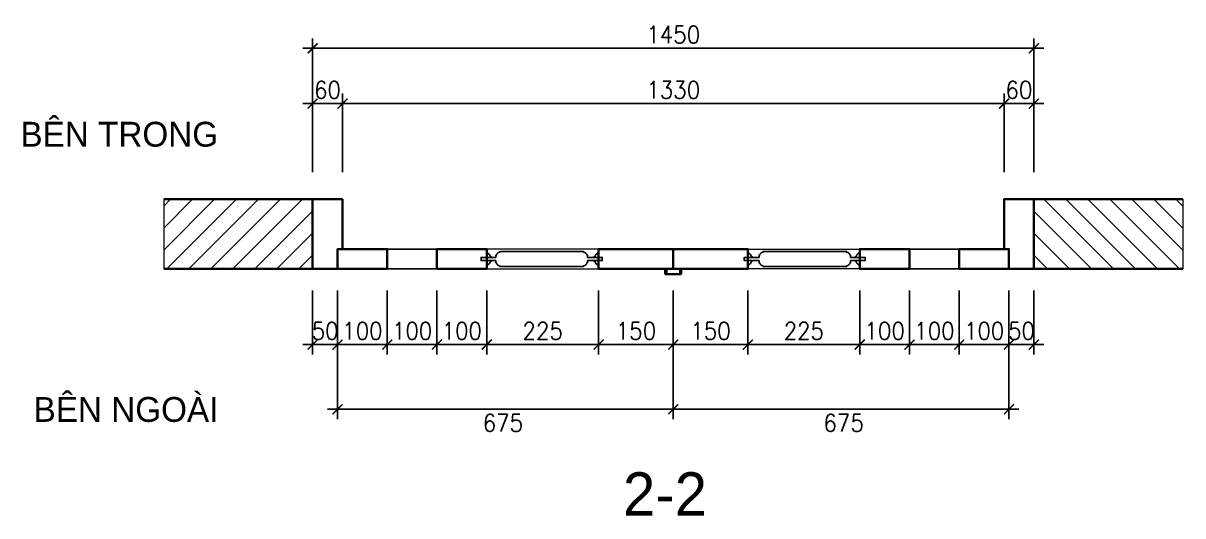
# Model space of a CAD drawing. Header units: millimetres. Extents: x -529782 to -142003, y -492574 to -273331.
# Drawn here: x -198954 to -196622, y -428107 to -427116 of the extents above; entities that cross this region are included whole.
import ezdxf
from ezdxf.enums import TextEntityAlignment as Align

# ---------------------------------------------------------------- set-up
doc = ezdxf.new("R2010")
doc.units = ezdxf.units.MM
doc.header["$LTSCALE"] = 500
doc.header["$MEASUREMENT"] = 0
doc.header["$PDMODE"] = 3
doc.layers.get('0').update_dxf_attribs({"linetype": 'CONTINUOUS', "lineweight": 13})
doc.layers.get('Defpoints').update_dxf_attribs({"color": 255, "linetype": 'CONTINUOUS', "lineweight": 13})
for name, color, linetype, lineweight in [('1.cat 30', 30, 'CONTINUOUS', 35), ('9.text \xad white', 7, 'CONTINUOUS', 15), ('CA.dim 08', 251, 'CONTINUOUS', 13)]:
    doc.layers.add(name, color=color, linetype=linetype, lineweight=lineweight)
for name, color, linetype in [('catgo', 4, 'CONTINUOUS'), ('HATCH', 150, 'CONTINUOUS'), ('THAY', 7, 'CONTINUOUS')]:
    doc.layers.add(name, color=color, linetype=linetype)
doc.styles.add('CA.JSC1', font='')
doc.styles.get("Standard").update_dxf_attribs({"font": 'txt.shx', "width": 0.9})
doc.styles.get('CA.JSC1').set_extended_font_data('.VnAvantH')
doc.dimstyles.new('CA 20', dxfattribs={"dimscale": 0, "dimtxt": 35, "dimasz": 20, "dimexe": 20, "dimexo": 0, "dimgap": 10, "dimtad": 1, "dimdec": 0, "dimzin": 0, "dimdsep": 46, "dimtxsty": 'Standard', "dimblk": 'ARCHTICK', "dimcen": 0.09, "dimdle": 20, "dimclrd": 256, "dimclre": 256, "dimclrt": 7, "dimadec": 0, "dimazin": 0, "dimtfac": 1, "dimtdec": 0, "dimtix": 1, "dimtmove": 2, "dimatfit": 3, "dimldrblk": 'DOT', "dimfxl": 1, "dimtolj": 1, "dimtzin": 0, "dimarcsym": 0})

# ---------------------------------------------------------------- blocks, each defined once
blk = doc.blocks.new('_ArchTick')
at = {"color": 1, "linetype": 'ByBlock', "const_width": 0.15}
blk.add_lwpolyline([(-0.5, -0.5), (0.5, 0.5)], dxfattribs=at)
blk = doc.blocks.new('*D1584')
at = {"layer": 'CA.dim 08', "lineweight": -2, "transparency": 16777216}
for p, q in [((-198371.7, -427415.9), (-198371.7, -427258)), ((-198311.7, -427415.9), (-198311.7, -427258)), ((-198371.7, -427278), (-198391.7, -427278)), ((-198371.7, -427278), (-198311.7, -427278)), ((-198311.7, -427278), (-198291.7, -427278))]:
    blk.add_line(p, q, dxfattribs=at)
at = {"layer": 'Defpoints', "color": 0, "transparency": 16777216}
for p in [(-198311.7, -427278), (-198371.7, -427415.9), (-198311.7, -427415.9)]:
    blk.add_point(p, dxfattribs=at)
at = {"layer": 'CA.dim 08', "lineweight": -2, "transparency": 16777216, "xscale": 20, "yscale": 20, "zscale": 20}
blk.add_blockref('_ArchTick', (-198371.7, -427278), dxfattribs=at)
at = {"layer": 'CA.dim 08', "lineweight": -2, "transparency": 16777216, "xscale": 20, "yscale": 20, "zscale": 20, "rotation": 180}
blk.add_blockref('_ArchTick', (-198311.7, -427278), dxfattribs=at)
at = {"layer": 'CA.dim 08', "color": 7, "transparency": 16777216, "insert": (-198341.7, -427250.5), "char_height": 35, "attachment_point": 5}
blk.add_mtext('\\A1;60', dxfattribs=at)
blk = doc.blocks.new('_DOT')
at = {"color": 1, "linetype": 'ByBlock'}
blk.add_line((-0.5, 0), (-1, 0), dxfattribs=at)
at = {"color": 1, "linetype": 'ByBlock', "const_width": 0.5}
blk.add_lwpolyline([(-0.25, 0, 1), (0.25, 0, 1)], format="xyb", close=True, dxfattribs=at)
blk = doc.blocks.new('*D1585')
at = {"layer": 'CA.dim 08', "lineweight": -2, "transparency": 16777216}
for p, q in [((-198311.7, -427415.9), (-198311.7, -427258)), ((-196981.7, -427415.9), (-196981.7, -427258)), ((-198331.7, -427278), (-196961.7, -427278))]:
    blk.add_line(p, q, dxfattribs=at)
at = {"layer": 'Defpoints', "color": 0, "transparency": 16777216}
for p in [(-196981.7, -427278), (-198311.7, -427415.9), (-196981.7, -427415.9)]:
    blk.add_point(p, dxfattribs=at)
at = {"layer": 'CA.dim 08', "lineweight": -2, "transparency": 16777216, "xscale": 20, "yscale": 20, "zscale": 20, "rotation": 180}
blk.add_blockref('_ArchTick', (-198311.7, -427278), dxfattribs=at)
at = {"layer": 'CA.dim 08', "lineweight": -2, "transparency": 16777216, "xscale": 20, "yscale": 20, "zscale": 20}
blk.add_blockref('_ArchTick', (-196981.7, -427278), dxfattribs=at)
at = {"layer": 'CA.dim 08', "color": 7, "transparency": 16777216, "insert": (-197646.7, -427250.5), "char_height": 35, "attachment_point": 5}
blk.add_mtext('\\A1;1330', dxfattribs=at)
blk = doc.blocks.new('*D1586')
at = {"layer": 'CA.dim 08', "lineweight": -2, "transparency": 16777216}
for p, q in [((-196981.7, -427415.9), (-196981.7, -427258)), ((-196921.7, -427415.9), (-196921.7, -427258)), ((-196981.7, -427278), (-197001.7, -427278)), ((-196981.7, -427278), (-196921.7, -427278)), ((-196921.7, -427278), (-196901.7, -427278))]:
    blk.add_line(p, q, dxfattribs=at)
at = {"layer": 'Defpoints', "color": 0, "transparency": 16777216}
for p in [(-196921.7, -427278), (-196981.7, -427415.9), (-196921.7, -427415.9)]:
    blk.add_point(p, dxfattribs=at)
at = {"layer": 'CA.dim 08', "lineweight": -2, "transparency": 16777216, "xscale": 20, "yscale": 20, "zscale": 20}
blk.add_blockref('_ArchTick', (-196981.7, -427278), dxfattribs=at)
at = {"layer": 'CA.dim 08', "lineweight": -2, "transparency": 16777216, "xscale": 20, "yscale": 20, "zscale": 20, "rotation": 180}
blk.add_blockref('_ArchTick', (-196921.7, -427278), dxfattribs=at)
at = {"layer": 'CA.dim 08', "color": 7, "transparency": 16777216, "insert": (-196951.7, -427250.5), "char_height": 35, "attachment_point": 5}
blk.add_mtext('\\A1;60', dxfattribs=at)
blk = doc.blocks.new('*D1587')
at = {"layer": 'CA.dim 08', "lineweight": -2, "transparency": 16777216}
for p, q in [((-198371.7, -427653.5), (-198371.7, -427782.6)), ((-198321.7, -427653.5), (-198321.7, -427782.6)), ((-198371.7, -427762.6), (-198391.7, -427762.6)), ((-198371.7, -427762.6), (-198321.7, -427762.6)), ((-198321.7, -427762.6), (-198301.7, -427762.6))]:
    blk.add_line(p, q, dxfattribs=at)
at = {"layer": 'Defpoints', "color": 0, "transparency": 16777216}
for p in [(-198371.7, -427653.5), (-198321.7, -427653.5), (-198321.7, -427762.6)]:
    blk.add_point(p, dxfattribs=at)
at = {"layer": 'CA.dim 08', "lineweight": -2, "transparency": 16777216, "xscale": 20, "yscale": 20, "zscale": 20}
blk.add_blockref('_ArchTick', (-198371.7, -427762.6), dxfattribs=at)
at = {"layer": 'CA.dim 08', "lineweight": -2, "transparency": 16777216, "xscale": 20, "yscale": 20, "zscale": 20, "rotation": 180}
blk.add_blockref('_ArchTick', (-198321.7, -427762.6), dxfattribs=at)
at = {"layer": 'CA.dim 08', "color": 7, "transparency": 16777216, "insert": (-198346.7, -427735.1), "char_height": 35, "attachment_point": 5}
blk.add_mtext('\\A1;50', dxfattribs=at)
blk = doc.blocks.new('*D1588')
at = {"layer": 'CA.dim 08', "lineweight": -2, "transparency": 16777216}
for p, q in [((-198321.7, -427653.5), (-198321.7, -427782.6)), ((-198221.7, -427653.5), (-198221.7, -427782.6)), ((-198341.7, -427762.6), (-198201.7, -427762.6))]:
    blk.add_line(p, q, dxfattribs=at)
at = {"layer": 'Defpoints', "color": 0, "transparency": 16777216}
for p in [(-198321.7, -427653.5), (-198221.7, -427653.5), (-198221.7, -427762.6)]:
    blk.add_point(p, dxfattribs=at)
at = {"layer": 'CA.dim 08', "lineweight": -2, "transparency": 16777216, "xscale": 20, "yscale": 20, "zscale": 20, "rotation": 180}
blk.add_blockref('_ArchTick', (-198321.7, -427762.6), dxfattribs=at)
at = {"layer": 'CA.dim 08', "lineweight": -2, "transparency": 16777216, "xscale": 20, "yscale": 20, "zscale": 20}
blk.add_blockref('_ArchTick', (-198221.7, -427762.6), dxfattribs=at)
at = {"layer": 'CA.dim 08', "color": 7, "transparency": 16777216, "insert": (-198271.7, -427735.1), "char_height": 35, "attachment_point": 5}
blk.add_mtext('\\A1;100', dxfattribs=at)
blk = doc.blocks.new('*D1589')
at = {"layer": 'CA.dim 08', "lineweight": -2, "transparency": 16777216}
for p, q in [((-198221.7, -427653.5), (-198221.7, -427782.6)), ((-198121.7, -427653.5), (-198121.7, -427782.6)), ((-198241.7, -427762.6), (-198101.7, -427762.6))]:
    blk.add_line(p, q, dxfattribs=at)
at = {"layer": 'Defpoints', "color": 0, "transparency": 16777216}
for p in [(-198221.7, -427653.5), (-198121.7, -427653.5), (-198121.7, -427762.6)]:
    blk.add_point(p, dxfattribs=at)
at = {"layer": 'CA.dim 08', "lineweight": -2, "transparency": 16777216, "xscale": 20, "yscale": 20, "zscale": 20, "rotation": 180}
blk.add_blockref('_ArchTick', (-198221.7, -427762.6), dxfattribs=at)
at = {"layer": 'CA.dim 08', "lineweight": -2, "transparency": 16777216, "xscale": 20, "yscale": 20, "zscale": 20}
blk.add_blockref('_ArchTick', (-198121.7, -427762.6), dxfattribs=at)
at = {"layer": 'CA.dim 08', "color": 7, "transparency": 16777216, "insert": (-198171.7, -427735.1), "char_height": 35, "attachment_point": 5}
blk.add_mtext('\\A1;100', dxfattribs=at)
blk = doc.blocks.new('*D1590')
at = {"layer": 'CA.dim 08', "lineweight": -2, "transparency": 16777216}
for p, q in [((-198121.7, -427653.5), (-198121.7, -427782.6)), ((-198021.7, -427653.5), (-198021.7, -427782.6)), ((-198141.7, -427762.6), (-198001.7, -427762.6))]:
    blk.add_line(p, q, dxfattribs=at)
at = {"layer": 'Defpoints', "color": 0, "transparency": 16777216}
for p in [(-198121.7, -427653.5), (-198021.7, -427653.5), (-198021.7, -427762.6)]:
    blk.add_point(p, dxfattribs=at)
at = {"layer": 'CA.dim 08', "lineweight": -2, "transparency": 16777216, "xscale": 20, "yscale": 20, "zscale": 20, "rotation": 180}
blk.add_blockref('_ArchTick', (-198121.7, -427762.6), dxfattribs=at)
at = {"layer": 'CA.dim 08', "lineweight": -2, "transparency": 16777216, "xscale": 20, "yscale": 20, "zscale": 20}
blk.add_blockref('_ArchTick', (-198021.7, -427762.6), dxfattribs=at)
at = {"layer": 'CA.dim 08', "color": 7, "transparency": 16777216, "insert": (-198071.7, -427735.1), "char_height": 35, "attachment_point": 5}
blk.add_mtext('\\A1;100', dxfattribs=at)
blk = doc.blocks.new('*D1591')
at = {"layer": 'CA.dim 08', "lineweight": -2, "transparency": 16777216}
for p, q in [((-198021.7, -427653.5), (-198021.7, -427782.6)), ((-197796.7, -427653.5), (-197796.7, -427782.6)), ((-198041.7, -427762.6), (-197776.7, -427762.6))]:
    blk.add_line(p, q, dxfattribs=at)
at = {"layer": 'Defpoints', "color": 0, "transparency": 16777216}
for p in [(-198021.7, -427653.5), (-197796.7, -427653.5), (-197796.7, -427762.6)]:
    blk.add_point(p, dxfattribs=at)
at = {"layer": 'CA.dim 08', "lineweight": -2, "transparency": 16777216, "xscale": 20, "yscale": 20, "zscale": 20, "rotation": 180}
blk.add_blockref('_ArchTick', (-198021.7, -427762.6), dxfattribs=at)
at = {"layer": 'CA.dim 08', "lineweight": -2, "transparency": 16777216, "xscale": 20, "yscale": 20, "zscale": 20}
blk.add_blockref('_ArchTick', (-197796.7, -427762.6), dxfattribs=at)
at = {"layer": 'CA.dim 08', "color": 7, "transparency": 16777216, "insert": (-197909.2, -427735.1), "char_height": 35, "attachment_point": 5}
blk.add_mtext('\\A1;225', dxfattribs=at)
blk = doc.blocks.new('*D1592')
at = {"layer": 'CA.dim 08', "lineweight": -2, "transparency": 16777216}
for p, q in [((-197796.7, -427653.5), (-197796.7, -427782.6)), ((-197646.7, -427653.5), (-197646.7, -427782.6)), ((-197816.7, -427762.6), (-197626.7, -427762.6))]:
    blk.add_line(p, q, dxfattribs=at)
at = {"layer": 'Defpoints', "color": 0, "transparency": 16777216}
for p in [(-197796.7, -427653.5), (-197646.7, -427653.5), (-197646.7, -427762.6)]:
    blk.add_point(p, dxfattribs=at)
at = {"layer": 'CA.dim 08', "lineweight": -2, "transparency": 16777216, "xscale": 20, "yscale": 20, "zscale": 20, "rotation": 180}
blk.add_blockref('_ArchTick', (-197796.7, -427762.6), dxfattribs=at)
at = {"layer": 'CA.dim 08', "lineweight": -2, "transparency": 16777216, "xscale": 20, "yscale": 20, "zscale": 20}
blk.add_blockref('_ArchTick', (-197646.7, -427762.6), dxfattribs=at)
at = {"layer": 'CA.dim 08', "color": 7, "transparency": 16777216, "insert": (-197721.7, -427735.1), "char_height": 35, "attachment_point": 5}
blk.add_mtext('\\A1;150', dxfattribs=at)
blk = doc.blocks.new('*D1593')
at = {"layer": 'CA.dim 08', "lineweight": -2, "transparency": 16777216}
for p, q in [((-197646.7, -427653.5), (-197646.7, -427782.6)), ((-197496.7, -427653.5), (-197496.7, -427782.6)), ((-197666.7, -427762.6), (-197476.7, -427762.6))]:
    blk.add_line(p, q, dxfattribs=at)
at = {"layer": 'Defpoints', "color": 0, "transparency": 16777216}
for p in [(-197646.7, -427653.5), (-197496.7, -427653.5), (-197496.7, -427762.6)]:
    blk.add_point(p, dxfattribs=at)
at = {"layer": 'CA.dim 08', "lineweight": -2, "transparency": 16777216, "xscale": 20, "yscale": 20, "zscale": 20, "rotation": 180}
blk.add_blockref('_ArchTick', (-197646.7, -427762.6), dxfattribs=at)
at = {"layer": 'CA.dim 08', "lineweight": -2, "transparency": 16777216, "xscale": 20, "yscale": 20, "zscale": 20}
blk.add_blockref('_ArchTick', (-197496.7, -427762.6), dxfattribs=at)
at = {"layer": 'CA.dim 08', "color": 7, "transparency": 16777216, "insert": (-197571.7, -427735.1), "char_height": 35, "attachment_point": 5}
blk.add_mtext('\\A1;150', dxfattribs=at)
blk = doc.blocks.new('*D1594')
at = {"layer": 'CA.dim 08', "lineweight": -2, "transparency": 16777216}
for p, q in [((-197496.7, -427653.5), (-197496.7, -427782.6)), ((-197271.7, -427653.5), (-197271.7, -427782.6)), ((-197516.7, -427762.6), (-197251.7, -427762.6))]:
    blk.add_line(p, q, dxfattribs=at)
at = {"layer": 'Defpoints', "color": 0, "transparency": 16777216}
for p in [(-197496.7, -427653.5), (-197271.7, -427653.5), (-197271.7, -427762.6)]:
    blk.add_point(p, dxfattribs=at)
at = {"layer": 'CA.dim 08', "lineweight": -2, "transparency": 16777216, "xscale": 20, "yscale": 20, "zscale": 20, "rotation": 180}
blk.add_blockref('_ArchTick', (-197496.7, -427762.6), dxfattribs=at)
at = {"layer": 'CA.dim 08', "lineweight": -2, "transparency": 16777216, "xscale": 20, "yscale": 20, "zscale": 20}
blk.add_blockref('_ArchTick', (-197271.7, -427762.6), dxfattribs=at)
at = {"layer": 'CA.dim 08', "color": 7, "transparency": 16777216, "insert": (-197384.2, -427735.1), "char_height": 35, "attachment_point": 5}
blk.add_mtext('\\A1;225', dxfattribs=at)
blk = doc.blocks.new('*D1595')
at = {"layer": 'CA.dim 08', "lineweight": -2, "transparency": 16777216}
for p, q in [((-197271.7, -427653.5), (-197271.7, -427782.6)), ((-197171.7, -427653.5), (-197171.7, -427782.6)), ((-197291.7, -427762.6), (-197151.7, -427762.6))]:
    blk.add_line(p, q, dxfattribs=at)
at = {"layer": 'Defpoints', "color": 0, "transparency": 16777216}
for p in [(-197271.7, -427653.5), (-197171.7, -427653.5), (-197171.7, -427762.6)]:
    blk.add_point(p, dxfattribs=at)
at = {"layer": 'CA.dim 08', "lineweight": -2, "transparency": 16777216, "xscale": 20, "yscale": 20, "zscale": 20, "rotation": 180}
blk.add_blockref('_ArchTick', (-197271.7, -427762.6), dxfattribs=at)
at = {"layer": 'CA.dim 08', "lineweight": -2, "transparency": 16777216, "xscale": 20, "yscale": 20, "zscale": 20}
blk.add_blockref('_ArchTick', (-197171.7, -427762.6), dxfattribs=at)
at = {"layer": 'CA.dim 08', "color": 7, "transparency": 16777216, "insert": (-197221.7, -427735.1), "char_height": 35, "attachment_point": 5}
blk.add_mtext('\\A1;100', dxfattribs=at)
blk = doc.blocks.new('*D1596')
at = {"layer": 'CA.dim 08', "lineweight": -2, "transparency": 16777216}
for p, q in [((-197171.7, -427653.5), (-197171.7, -427782.6)), ((-197071.7, -427653.5), (-197071.7, -427782.6)), ((-197191.7, -427762.6), (-197051.7, -427762.6))]:
    blk.add_line(p, q, dxfattribs=at)
at = {"layer": 'Defpoints', "color": 0, "transparency": 16777216}
for p in [(-197171.7, -427653.5), (-197071.7, -427653.5), (-197071.7, -427762.6)]:
    blk.add_point(p, dxfattribs=at)
at = {"layer": 'CA.dim 08', "lineweight": -2, "transparency": 16777216, "xscale": 20, "yscale": 20, "zscale": 20, "rotation": 180}
blk.add_blockref('_ArchTick', (-197171.7, -427762.6), dxfattribs=at)
at = {"layer": 'CA.dim 08', "lineweight": -2, "transparency": 16777216, "xscale": 20, "yscale": 20, "zscale": 20}
blk.add_blockref('_ArchTick', (-197071.7, -427762.6), dxfattribs=at)
at = {"layer": 'CA.dim 08', "color": 7, "transparency": 16777216, "insert": (-197121.7, -427735.1), "char_height": 35, "attachment_point": 5}
blk.add_mtext('\\A1;100', dxfattribs=at)
blk = doc.blocks.new('*D1597')
at = {"layer": 'CA.dim 08', "lineweight": -2, "transparency": 16777216}
for p, q in [((-197071.7, -427653.5), (-197071.7, -427782.6)), ((-196971.7, -427653.5), (-196971.7, -427782.6)), ((-197091.7, -427762.6), (-196951.7, -427762.6))]:
    blk.add_line(p, q, dxfattribs=at)
at = {"layer": 'Defpoints', "color": 0, "transparency": 16777216}
for p in [(-197071.7, -427653.5), (-196971.7, -427653.5), (-196971.7, -427762.6)]:
    blk.add_point(p, dxfattribs=at)
at = {"layer": 'CA.dim 08', "lineweight": -2, "transparency": 16777216, "xscale": 20, "yscale": 20, "zscale": 20, "rotation": 180}
blk.add_blockref('_ArchTick', (-197071.7, -427762.6), dxfattribs=at)
at = {"layer": 'CA.dim 08', "lineweight": -2, "transparency": 16777216, "xscale": 20, "yscale": 20, "zscale": 20}
blk.add_blockref('_ArchTick', (-196971.7, -427762.6), dxfattribs=at)
at = {"layer": 'CA.dim 08', "color": 7, "transparency": 16777216, "insert": (-197021.7, -427735.1), "char_height": 35, "attachment_point": 5}
blk.add_mtext('\\A1;100', dxfattribs=at)
blk = doc.blocks.new('*D1598')
at = {"layer": 'CA.dim 08', "lineweight": -2, "transparency": 16777216}
for p, q in [((-196971.7, -427653.5), (-196971.7, -427782.6)), ((-196921.7, -427653.5), (-196921.7, -427782.6)), ((-196971.7, -427762.6), (-196991.7, -427762.6)), ((-196971.7, -427762.6), (-196921.7, -427762.6)), ((-196921.7, -427762.6), (-196901.7, -427762.6))]:
    blk.add_line(p, q, dxfattribs=at)
at = {"layer": 'Defpoints', "color": 0, "transparency": 16777216}
for p in [(-196971.7, -427653.5), (-196921.7, -427653.5), (-196921.7, -427762.6)]:
    blk.add_point(p, dxfattribs=at)
at = {"layer": 'CA.dim 08', "lineweight": -2, "transparency": 16777216, "xscale": 20, "yscale": 20, "zscale": 20}
blk.add_blockref('_ArchTick', (-196971.7, -427762.6), dxfattribs=at)
at = {"layer": 'CA.dim 08', "lineweight": -2, "transparency": 16777216, "xscale": 20, "yscale": 20, "zscale": 20, "rotation": 180}
blk.add_blockref('_ArchTick', (-196921.7, -427762.6), dxfattribs=at)
at = {"layer": 'CA.dim 08', "color": 7, "transparency": 16777216, "insert": (-196946.7, -427735.1), "char_height": 35, "attachment_point": 5}
blk.add_mtext('\\A1;50', dxfattribs=at)
blk = doc.blocks.new('*D1599')
at = {"layer": 'CA.dim 08', "lineweight": -2, "transparency": 16777216}
for p, q in [((-198321.7, -427653.5), (-198321.7, -427912.6)), ((-197646.7, -427653.5), (-197646.7, -427912.6)), ((-198341.7, -427892.6), (-197626.7, -427892.6))]:
    blk.add_line(p, q, dxfattribs=at)
at = {"layer": 'Defpoints', "color": 0, "transparency": 16777216}
for p in [(-198321.7, -427653.5), (-197646.7, -427653.5), (-197646.7, -427892.6)]:
    blk.add_point(p, dxfattribs=at)
at = {"layer": 'CA.dim 08', "lineweight": -2, "transparency": 16777216, "xscale": 20, "yscale": 20, "zscale": 20, "rotation": 180}
blk.add_blockref('_ArchTick', (-198321.7, -427892.6), dxfattribs=at)
at = {"layer": 'CA.dim 08', "lineweight": -2, "transparency": 16777216, "xscale": 20, "yscale": 20, "zscale": 20}
blk.add_blockref('_ArchTick', (-197646.7, -427892.6), dxfattribs=at)
at = {"layer": 'CA.dim 08', "color": 7, "transparency": 16777216, "insert": (-197989.2, -427920.1), "char_height": 35, "attachment_point": 5}
blk.add_mtext('\\A1;675', dxfattribs=at)
blk = doc.blocks.new('*D1600')
at = {"layer": 'CA.dim 08', "lineweight": -2, "transparency": 16777216}
for p, q in [((-197646.7, -427653.5), (-197646.7, -427912.6)), ((-196971.7, -427653.5), (-196971.7, -427912.6)), ((-197666.7, -427892.6), (-196951.7, -427892.6))]:
    blk.add_line(p, q, dxfattribs=at)
at = {"layer": 'Defpoints', "color": 0, "transparency": 16777216}
for p in [(-197646.7, -427653.5), (-196971.7, -427653.5), (-196971.7, -427892.6)]:
    blk.add_point(p, dxfattribs=at)
at = {"layer": 'CA.dim 08', "lineweight": -2, "transparency": 16777216, "xscale": 20, "yscale": 20, "zscale": 20, "rotation": 180}
blk.add_blockref('_ArchTick', (-197646.7, -427892.6), dxfattribs=at)
at = {"layer": 'CA.dim 08', "lineweight": -2, "transparency": 16777216, "xscale": 20, "yscale": 20, "zscale": 20}
blk.add_blockref('_ArchTick', (-196971.7, -427892.6), dxfattribs=at)
at = {"layer": 'CA.dim 08', "color": 7, "transparency": 16777216, "insert": (-197304.2, -427920.1), "char_height": 35, "attachment_point": 5}
blk.add_mtext('\\A1;675', dxfattribs=at)
blk = doc.blocks.new('*D1780')
at = {"layer": 'CA.dim 08', "lineweight": -2, "transparency": 16777216}
for p, q in [((-198371.7, -427415.9), (-198371.7, -427146.8)), ((-196921.7, -427415.9), (-196921.7, -427146.8)), ((-198391.7, -427166.8), (-196901.7, -427166.8))]:
    blk.add_line(p, q, dxfattribs=at)
at = {"layer": 'Defpoints', "color": 0, "transparency": 16777216}
for p in [(-196921.7, -427166.8), (-198371.7, -427415.9), (-196921.7, -427415.9)]:
    blk.add_point(p, dxfattribs=at)
at = {"layer": 'CA.dim 08', "lineweight": -2, "transparency": 16777216, "xscale": 20, "yscale": 20, "zscale": 20, "rotation": 180}
blk.add_blockref('_ArchTick', (-198371.7, -427166.8), dxfattribs=at)
at = {"layer": 'CA.dim 08', "lineweight": -2, "transparency": 16777216, "xscale": 20, "yscale": 20, "zscale": 20}
blk.add_blockref('_ArchTick', (-196921.7, -427166.8), dxfattribs=at)
at = {"layer": 'CA.dim 08', "color": 7, "transparency": 16777216, "insert": (-197646.7, -427139.3), "char_height": 35, "attachment_point": 5}
blk.add_mtext('\\A1;1450', dxfattribs=at)
blk = doc.blocks.new('DOT')
at = {"layer": 'THAY', "color": 0, "linetype": 'ByBlock'}
blk.add_line((-0.5, 0), (-1, 0), dxfattribs=at)
at = {"layer": 'THAY', "color": 0, "linetype": 'ByBlock', "const_width": 0.5}
blk.add_lwpolyline([(-0.25, 0, 1), (0.25, 0, 1)], format="xyb", close=True, dxfattribs=at)

msp = doc.modelspace()

# ---------------------------------------------------------------- hatches: boundary and pattern name
at = {"layer": 'CA.dim 08'}
h = msp.add_hatch(dxfattribs=at)
h.set_pattern_fill('ANSI31', color=256, scale=250, style=0)
h.set_pattern_definition([(45, (-15549.51, 12493.73), (-22.097087, 22.097087), [])])
h.paths.add_polyline_path([(-198371.7, -427470.5), (-198671.2, -427470.5), (-198671.2, -427610.5), (-198371.7, -427610.5)])
h = msp.add_hatch(dxfattribs=at)
h.set_pattern_fill('ANSI31', color=256, scale=250, style=0)
h.set_pattern_definition([(135, (-379743.96, 12493.73), (22.097087, 22.097087), [])])
h.paths.add_polyline_path([(-196921.7, -427470.5), (-196622.2, -427470.5), (-196622.2, -427610.5), (-196921.7, -427610.5)])

# ---------------------------------------------------------------- linework, layer by layer
at = {"layer": '1.cat 30', "ltscale": 4}
for p, q in [((-198371.7, -427470.5), (-198671.2, -427470.5)), ((-196921.7, -427470.5), (-196622.2, -427470.5)), ((-198371.7, -427610.5), (-198671.2, -427610.5)), ((-198311.7, -427610.5), (-198301.7, -427610.5)), ((-198311.7, -427610.5), (-198302.7, -427610.5)), ((-198311.7, -427610.5), (-198302.7, -427610.5)), ((-196981.7, -427610.5), (-196991.8, -427610.5)), ((-196981.7, -427610.5), (-196990.7, -427610.5)), ((-196981.7, -427610.5), (-196990.7, -427610.5)), ((-196921.7, -427610.5), (-196622.2, -427610.5))]:
    msp.add_line(p, q, dxfattribs=at)
for points in [[(-198311.7, -427570.5), (-198311.7, -427470.5), (-198371.7, -427470.5), (-198371.7, -427610.5), (-198311.7, -427610.5)], [(-196981.7, -427570.5), (-196981.7, -427470.5), (-196921.7, -427470.5), (-196921.7, -427610.5), (-196981.7, -427610.5)], [(-198221.7, -427593.6), (-198221.7, -427610.5), (-198321.7, -427610.5), (-198321.7, -427570.5), (-198221.7, -427570.5), (-198221.7, -427593.6)], [(-198311.7, -427570.5), (-198321.7, -427570.5), (-198321.7, -427610.5)], [(-198021.7, -427593.6), (-198021.7, -427610.5), (-198121.7, -427610.5), (-198121.7, -427570.5), (-198021.7, -427570.5), (-198021.7, -427593.6)], [(-197646.7, -427593.6), (-197646.7, -427610.5), (-197796.7, -427610.5), (-197796.7, -427570.5), (-197646.7, -427570.5), (-197646.7, -427593.6)], [(-197646.7, -427593.6), (-197646.7, -427610.5), (-197496.7, -427610.5), (-197496.7, -427570.5), (-197646.7, -427570.5), (-197646.7, -427593.6)], [(-197271.7, -427593.6), (-197271.7, -427610.5), (-197171.7, -427610.5), (-197171.7, -427570.5), (-197271.7, -427570.5), (-197271.7, -427593.6)], [(-197071.7, -427593.6), (-197071.7, -427610.5), (-196971.7, -427610.5), (-196971.7, -427570.5), (-197071.7, -427570.5), (-197071.7, -427593.6)], [(-196981.7, -427570.5), (-196971.7, -427570.5), (-196971.7, -427610.5)]]:
    msp.add_lwpolyline(points, dxfattribs=at)
for points in [[(-197662.8, -427621.2), (-197633.1, -427621.2), (-197633.1, -427610.4), (-197662.8, -427610.4)], [(-197630.7, -427621.2), (-197660.4, -427621.2), (-197660.4, -427610.4), (-197630.7, -427610.4)]]:
    msp.add_lwpolyline(points, close=True, dxfattribs=at)
at = {"layer": 'CA.dim 08'}
for p, q in [((-198671.2, -427470.5), (-198671.2, -427610.5)), ((-196622.2, -427470.5), (-196622.2, -427610.5))]:
    msp.add_line(p, q, dxfattribs=at)
for points in [[(-198021.7, -427610.5), (-197796.7, -427610.5), (-197796.7, -427570.5), (-198021.7, -427570.5)], [(-197271.7, -427610.5), (-197496.7, -427610.5), (-197496.7, -427570.5), (-197271.7, -427570.5)]]:
    msp.add_lwpolyline(points, close=True, dxfattribs=at)
at = {"layer": 'catgo', "ltscale": 4}
for points in [[(-198003.2, -427593.6), (-198003.2, -427598.4), (-198001.9, -427598.4, 0.394181), (-197995.6, -427603.9), (-197995.6, -427605.5), (-197826.9, -427605.5), (-197826.9, -427603.9, 0.394181), (-197820.6, -427598.4), (-197819.3, -427598.4), (-197819.3, -427593.6), (-197789.5, -427593.6), (-197789.5, -427587.3), (-197819.3, -427587.3), (-197819.3, -427582.5), (-197820.6, -427582.5, 0.394181), (-197826.9, -427577), (-197826.9, -427575.5), (-197995.6, -427575.5), (-197995.6, -427577, 0.394181), (-198001.9, -427582.6), (-198003.2, -427582.6), (-198003.2, -427587.3), (-198032.9, -427587.3), (-198032.9, -427593.6), (-198003.2, -427593.6)], [(-197290.2, -427593.6), (-197290.2, -427598.4), (-197291.6, -427598.4, -0.394181), (-197297.8, -427603.9), (-197297.8, -427605.5), (-197466.6, -427605.5), (-197466.6, -427603.9, -0.394181), (-197472.8, -427598.4), (-197474.2, -427598.4), (-197474.2, -427593.6), (-197504, -427593.6), (-197504, -427587.3), (-197474.2, -427587.3), (-197474.2, -427582.5), (-197472.8, -427582.5, -0.394181), (-197466.6, -427577), (-197466.6, -427575.5), (-197297.8, -427575.5), (-197297.8, -427577, -0.394181), (-197291.6, -427582.6), (-197290.2, -427582.6), (-197290.2, -427587.3), (-197260.6, -427587.3), (-197260.6, -427593.6), (-197290.2, -427593.6)]]:
    msp.add_lwpolyline(points, format="xyb", dxfattribs=at)
at = {"layer": 'HATCH', "ltscale": 4}
for points in [[(-198021.7, -427587.4), (-198021.7, -427577.8), (-198019.9, -427577.8), (-198019.9, -427579.4, -0.386896), (-198015.1, -427585), (-198014, -427585), (-198014, -427585.9), (-198012.7, -427585.9), (-198012.7, -427587.4), (-198021.7, -427587.4)], [(-197796.7, -427587.4), (-197796.7, -427577.8), (-197798.6, -427577.8), (-197798.6, -427579.4, 0.386896), (-197803.4, -427585), (-197804.5, -427585), (-197804.5, -427585.9), (-197805.8, -427585.9), (-197805.8, -427587.4), (-197796.7, -427587.4)], [(-197496.7, -427587.4), (-197496.7, -427577.8), (-197494.9, -427577.8), (-197494.9, -427579.4, -0.386896), (-197490.1, -427585), (-197489, -427585), (-197489, -427585.9), (-197487.7, -427585.9), (-197487.7, -427587.4), (-197496.7, -427587.4)], [(-197271.7, -427587.4), (-197271.7, -427577.8), (-197273.6, -427577.8), (-197273.6, -427579.4, 0.386896), (-197278.4, -427585), (-197279.5, -427585), (-197279.5, -427585.9), (-197280.8, -427585.9), (-197280.8, -427587.4), (-197271.7, -427587.4)], [(-198021.7, -427593.6), (-198021.7, -427603.2), (-198019.9, -427603.2), (-198019.9, -427601.5, 0.386896), (-198015.1, -427596), (-198014, -427596), (-198014, -427595.1), (-198012.7, -427595.1), (-198012.7, -427593.6), (-198021.7, -427593.6)], [(-197796.7, -427593.6), (-197796.7, -427603.2), (-197798.6, -427603.2), (-197798.6, -427601.5, -0.386896), (-197803.4, -427596), (-197804.5, -427596), (-197804.5, -427595.1), (-197805.8, -427595.1), (-197805.8, -427593.6), (-197796.7, -427593.6)], [(-197496.7, -427593.6), (-197496.7, -427603.2), (-197494.9, -427603.2), (-197494.9, -427601.5, 0.386896), (-197490.1, -427596), (-197489, -427596), (-197489, -427595.1), (-197487.7, -427595.1), (-197487.7, -427593.6), (-197496.7, -427593.6)], [(-197271.7, -427593.6), (-197271.7, -427603.2), (-197273.6, -427603.2), (-197273.6, -427601.5, -0.386896), (-197278.4, -427596), (-197279.5, -427596), (-197279.5, -427595.1), (-197280.8, -427595.1), (-197280.8, -427593.6), (-197271.7, -427593.6)]]:
    msp.add_lwpolyline(points, format="xyb", dxfattribs=at)
at = {"layer": 'THAY'}
for points in [[(-198221.7, -427610.5), (-198121.7, -427610.5), (-198121.7, -427570.5), (-198221.7, -427570.5)], [(-197071.7, -427610.5), (-197171.7, -427610.5), (-197171.7, -427570.5), (-197071.7, -427570.5)]]:
    msp.add_lwpolyline(points, close=True, dxfattribs=at)

# ---------------------------------------------------------------- texts
at = {"layer": '9.text \xad white', "style": 'CA.JSC1'}
for s, p in [('bªn trong', (-198561.7, -427364.6)), ('bªn ngoµi', (-198561.2, -427918))]:
    msp.add_text(s, height=50, dxfattribs=at).set_placement(p, align=Align.RIGHT)
msp.add_text('2-2', height=87.5, dxfattribs=at).set_placement((-197747.9, -428106.9))

# ---------------------------------------------------------------- dimensions: what is measured, and where the dimension line sits
at = {"layer": 'CA.dim 08'}
for base, p1, p2, override, picture, middle in [((-196921.7, -427166.8), (-198371.7, -427415.9), (-196921.7, -427415.9), {"dimscale": 1, "dimldrblk": 'DOT'}, '*D1780', (-197646.7, -427139.3)), ((-198311.7, -427278), (-198371.7, -427415.9), (-198311.7, -427415.9), {"dimscale": 1}, '*D1584', (-198341.7, -427250.5)), ((-196981.7, -427278), (-198311.7, -427415.9), (-196981.7, -427415.9), {"dimscale": 1}, '*D1585', (-197646.7, -427250.5)), ((-196921.7, -427278), (-196981.7, -427415.9), (-196921.7, -427415.9), {"dimscale": 1}, '*D1586', (-196951.7, -427250.5)), ((-198321.7, -427762.6), (-198371.7, -427653.5), (-198321.7, -427653.5), {"dimscale": 1}, '*D1587', (-198346.7, -427735.1)), ((-198221.7, -427762.6), (-198321.7, -427653.5), (-198221.7, -427653.5), {"dimscale": 1}, '*D1588', (-198271.7, -427735.1)), ((-198121.7, -427762.6), (-198221.7, -427653.5), (-198121.7, -427653.5), {"dimscale": 1}, '*D1589', (-198171.7, -427735.1)), ((-198021.7, -427762.6), (-198121.7, -427653.5), (-198021.7, -427653.5), {"dimscale": 1}, '*D1590', (-198071.7, -427735.1)), ((-197796.7, -427762.6), (-198021.7, -427653.5), (-197796.7, -427653.5), {"dimscale": 1}, '*D1591', (-197909.2, -427735.1)), ((-197646.7, -427762.6), (-197796.7, -427653.5), (-197646.7, -427653.5), {"dimscale": 1}, '*D1592', (-197721.7, -427735.1)), ((-197496.7, -427762.6), (-197646.7, -427653.5), (-197496.7, -427653.5), {"dimscale": 1}, '*D1593', (-197571.7, -427735.1)), ((-197271.7, -427762.6), (-197496.7, -427653.5), (-197271.7, -427653.5), {"dimscale": 1}, '*D1594', (-197384.2, -427735.1)), ((-197171.7, -427762.6), (-197271.7, -427653.5), (-197171.7, -427653.5), {"dimscale": 1}, '*D1595', (-197221.7, -427735.1)), ((-197071.7, -427762.6), (-197171.7, -427653.5), (-197071.7, -427653.5), {"dimscale": 1}, '*D1596', (-197121.7, -427735.1)), ((-196971.7, -427762.6), (-197071.7, -427653.5), (-196971.7, -427653.5), {"dimscale": 1}, '*D1597', (-197021.7, -427735.1)), ((-196921.7, -427762.6), (-196971.7, -427653.5), (-196921.7, -427653.5), {"dimscale": 1}, '*D1598', (-196946.7, -427735.1))]:
    dim = msp.add_linear_dim(base=base, p1=p1, p2=p2, dimstyle='CA 20', override=override, dxfattribs=at)
    dim.commit()
    dim.dimension.update_dxf_attribs({"geometry": picture, "text_midpoint": middle})
for base, p1, p2, picture, middle in [((-197646.7, -427892.6), (-198321.7, -427653.5), (-197646.7, -427653.5), '*D1599', (-197989.2, -427920.1)), ((-196971.7, -427892.6), (-197646.7, -427653.5), (-196971.7, -427653.5), '*D1600', (-197304.2, -427920.1))]:
    dim = msp.add_linear_dim(base=base, p1=p1, p2=p2, dimstyle='CA 20', override={"dimscale": 1}, dxfattribs=at)
    dim.commit()
    dim.dimension.update_dxf_attribs({"geometry": picture, "text_midpoint": middle, "dimtype": 160})

doc.saveas('drawing.dxf')
